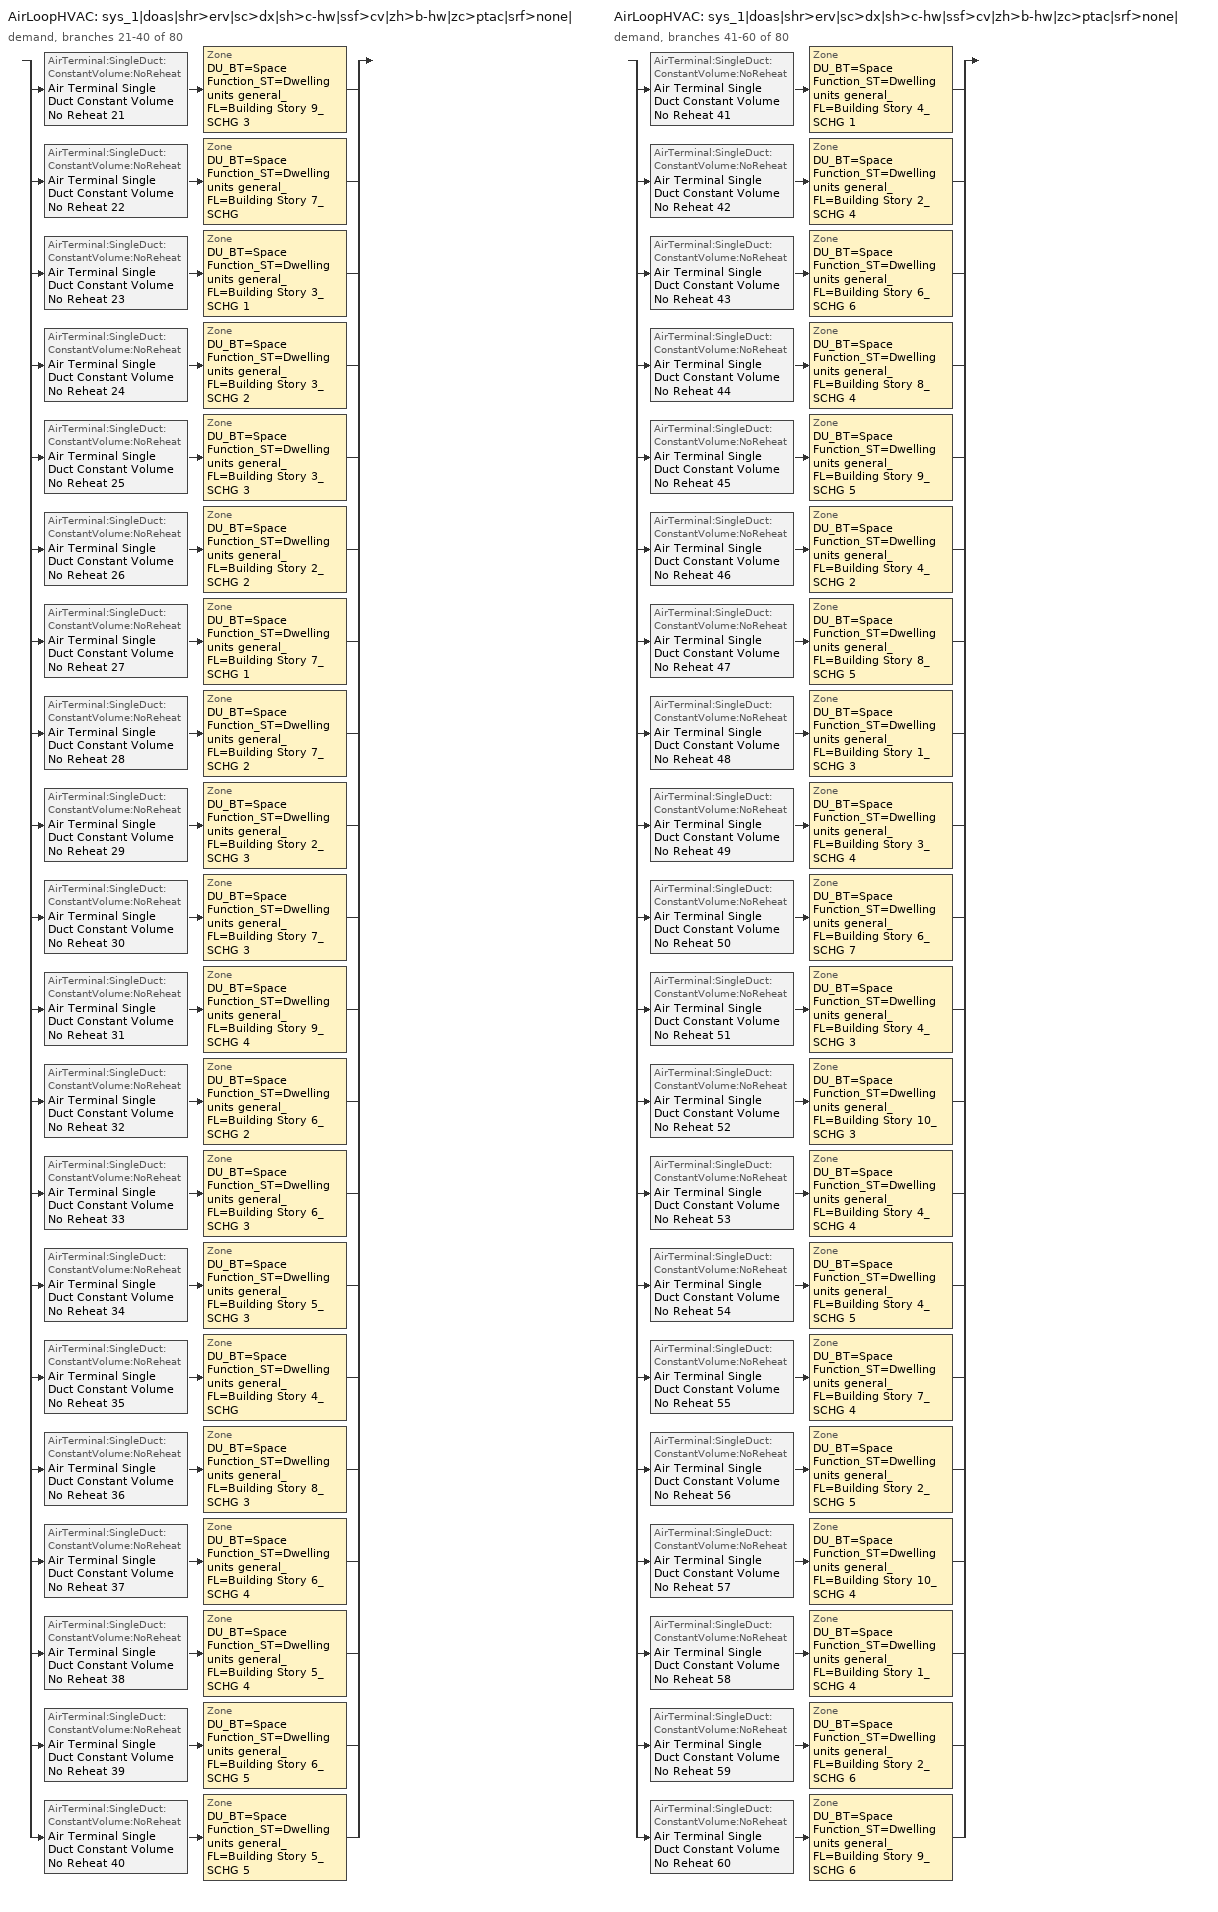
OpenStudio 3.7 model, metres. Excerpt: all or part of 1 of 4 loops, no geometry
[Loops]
AirLoopHVAC 'sys_1|doas|shr>erv|sc>dx|sh>c-hw|ssf>cv|zh>b-hw|zc>ptac|srf>none|'
 demand, branches 21-40 of 80: split
  | AirTerminal:SingleDuct:ConstantVolume:NoReheat 'Air Terminal Single Duct Constant Volume No Reheat 21' > Zone 'DU_BT=Space Function_ST=Dwelling units general_FL=Building Story 9_SCHG 3'
  | AirTerminal:SingleDuct:ConstantVolume:NoReheat 'Air Terminal Single Duct Constant Volume No Reheat 22' > Zone 'DU_BT=Space Function_ST=Dwelling units general_FL=Building Story 7_SCHG'
  | AirTerminal:SingleDuct:ConstantVolume:NoReheat 'Air Terminal Single Duct Constant Volume No Reheat 23' > Zone 'DU_BT=Space Function_ST=Dwelling units general_FL=Building Story 3_SCHG 1'
  | AirTerminal:SingleDuct:ConstantVolume:NoReheat 'Air Terminal Single Duct Constant Volume No Reheat 24' > Zone 'DU_BT=Space Function_ST=Dwelling units general_FL=Building Story 3_SCHG 2'
  | AirTerminal:SingleDuct:ConstantVolume:NoReheat 'Air Terminal Single Duct Constant Volume No Reheat 25' > Zone 'DU_BT=Space Function_ST=Dwelling units general_FL=Building Story 3_SCHG 3'
  | AirTerminal:SingleDuct:ConstantVolume:NoReheat 'Air Terminal Single Duct Constant Volume No Reheat 26' > Zone 'DU_BT=Space Function_ST=Dwelling units general_FL=Building Story 2_SCHG 2'
  | AirTerminal:SingleDuct:ConstantVolume:NoReheat 'Air Terminal Single Duct Constant Volume No Reheat 27' > Zone 'DU_BT=Space Function_ST=Dwelling units general_FL=Building Story 7_SCHG 1'
  | AirTerminal:SingleDuct:ConstantVolume:NoReheat 'Air Terminal Single Duct Constant Volume No Reheat 28' > Zone 'DU_BT=Space Function_ST=Dwelling units general_FL=Building Story 7_SCHG 2'
  | AirTerminal:SingleDuct:ConstantVolume:NoReheat 'Air Terminal Single Duct Constant Volume No Reheat 29' > Zone 'DU_BT=Space Function_ST=Dwelling units general_FL=Building Story 2_SCHG 3'
  | AirTerminal:SingleDuct:ConstantVolume:NoReheat 'Air Terminal Single Duct Constant Volume No Reheat 30' > Zone 'DU_BT=Space Function_ST=Dwelling units general_FL=Building Story 7_SCHG 3'
  | AirTerminal:SingleDuct:ConstantVolume:NoReheat 'Air Terminal Single Duct Constant Volume No Reheat 31' > Zone 'DU_BT=Space Function_ST=Dwelling units general_FL=Building Story 9_SCHG 4'
  | AirTerminal:SingleDuct:ConstantVolume:NoReheat 'Air Terminal Single Duct Constant Volume No Reheat 32' > Zone 'DU_BT=Space Function_ST=Dwelling units general_FL=Building Story 6_SCHG 2'
  | AirTerminal:SingleDuct:ConstantVolume:NoReheat 'Air Terminal Single Duct Constant Volume No Reheat 33' > Zone 'DU_BT=Space Function_ST=Dwelling units general_FL=Building Story 6_SCHG 3'
  | AirTerminal:SingleDuct:ConstantVolume:NoReheat 'Air Terminal Single Duct Constant Volume No Reheat 34' > Zone 'DU_BT=Space Function_ST=Dwelling units general_FL=Building Story 5_SCHG 3'
  | AirTerminal:SingleDuct:ConstantVolume:NoReheat 'Air Terminal Single Duct Constant Volume No Reheat 35' > Zone 'DU_BT=Space Function_ST=Dwelling units general_FL=Building Story 4_SCHG'
  | AirTerminal:SingleDuct:ConstantVolume:NoReheat 'Air Terminal Single Duct Constant Volume No Reheat 36' > Zone 'DU_BT=Space Function_ST=Dwelling units general_FL=Building Story 8_SCHG 3'
  | AirTerminal:SingleDuct:ConstantVolume:NoReheat 'Air Terminal Single Duct Constant Volume No Reheat 37' > Zone 'DU_BT=Space Function_ST=Dwelling units general_FL=Building Story 6_SCHG 4'
  | AirTerminal:SingleDuct:ConstantVolume:NoReheat 'Air Terminal Single Duct Constant Volume No Reheat 38' > Zone 'DU_BT=Space Function_ST=Dwelling units general_FL=Building Story 5_SCHG 4'
  | AirTerminal:SingleDuct:ConstantVolume:NoReheat 'Air Terminal Single Duct Constant Volume No Reheat 39' > Zone 'DU_BT=Space Function_ST=Dwelling units general_FL=Building Story 6_SCHG 5'
  | AirTerminal:SingleDuct:ConstantVolume:NoReheat 'Air Terminal Single Duct Constant Volume No Reheat 40' > Zone 'DU_BT=Space Function_ST=Dwelling units general_FL=Building Story 5_SCHG 5'
AirLoopHVAC 'sys_1|doas|shr>erv|sc>dx|sh>c-hw|ssf>cv|zh>b-hw|zc>ptac|srf>none|'
 demand, branches 41-60 of 80: split
  | AirTerminal:SingleDuct:ConstantVolume:NoReheat 'Air Terminal Single Duct Constant Volume No Reheat 41' > Zone 'DU_BT=Space Function_ST=Dwelling units general_FL=Building Story 4_SCHG 1'
  | AirTerminal:SingleDuct:ConstantVolume:NoReheat 'Air Terminal Single Duct Constant Volume No Reheat 42' > Zone 'DU_BT=Space Function_ST=Dwelling units general_FL=Building Story 2_SCHG 4'
  | AirTerminal:SingleDuct:ConstantVolume:NoReheat 'Air Terminal Single Duct Constant Volume No Reheat 43' > Zone 'DU_BT=Space Function_ST=Dwelling units general_FL=Building Story 6_SCHG 6'
  | AirTerminal:SingleDuct:ConstantVolume:NoReheat 'Air Terminal Single Duct Constant Volume No Reheat 44' > Zone 'DU_BT=Space Function_ST=Dwelling units general_FL=Building Story 8_SCHG 4'
  | AirTerminal:SingleDuct:ConstantVolume:NoReheat 'Air Terminal Single Duct Constant Volume No Reheat 45' > Zone 'DU_BT=Space Function_ST=Dwelling units general_FL=Building Story 9_SCHG 5'
  | AirTerminal:SingleDuct:ConstantVolume:NoReheat 'Air Terminal Single Duct Constant Volume No Reheat 46' > Zone 'DU_BT=Space Function_ST=Dwelling units general_FL=Building Story 4_SCHG 2'
  | AirTerminal:SingleDuct:ConstantVolume:NoReheat 'Air Terminal Single Duct Constant Volume No Reheat 47' > Zone 'DU_BT=Space Function_ST=Dwelling units general_FL=Building Story 8_SCHG 5'
  | AirTerminal:SingleDuct:ConstantVolume:NoReheat 'Air Terminal Single Duct Constant Volume No Reheat 48' > Zone 'DU_BT=Space Function_ST=Dwelling units general_FL=Building Story 1_SCHG 3'
  | AirTerminal:SingleDuct:ConstantVolume:NoReheat 'Air Terminal Single Duct Constant Volume No Reheat 49' > Zone 'DU_BT=Space Function_ST=Dwelling units general_FL=Building Story 3_SCHG 4'
  | AirTerminal:SingleDuct:ConstantVolume:NoReheat 'Air Terminal Single Duct Constant Volume No Reheat 50' > Zone 'DU_BT=Space Function_ST=Dwelling units general_FL=Building Story 6_SCHG 7'
  | AirTerminal:SingleDuct:ConstantVolume:NoReheat 'Air Terminal Single Duct Constant Volume No Reheat 51' > Zone 'DU_BT=Space Function_ST=Dwelling units general_FL=Building Story 4_SCHG 3'
  | AirTerminal:SingleDuct:ConstantVolume:NoReheat 'Air Terminal Single Duct Constant Volume No Reheat 52' > Zone 'DU_BT=Space Function_ST=Dwelling units general_FL=Building Story 10_SCHG 3'
  | AirTerminal:SingleDuct:ConstantVolume:NoReheat 'Air Terminal Single Duct Constant Volume No Reheat 53' > Zone 'DU_BT=Space Function_ST=Dwelling units general_FL=Building Story 4_SCHG 4'
  | AirTerminal:SingleDuct:ConstantVolume:NoReheat 'Air Terminal Single Duct Constant Volume No Reheat 54' > Zone 'DU_BT=Space Function_ST=Dwelling units general_FL=Building Story 4_SCHG 5'
  | AirTerminal:SingleDuct:ConstantVolume:NoReheat 'Air Terminal Single Duct Constant Volume No Reheat 55' > Zone 'DU_BT=Space Function_ST=Dwelling units general_FL=Building Story 7_SCHG 4'
  | AirTerminal:SingleDuct:ConstantVolume:NoReheat 'Air Terminal Single Duct Constant Volume No Reheat 56' > Zone 'DU_BT=Space Function_ST=Dwelling units general_FL=Building Story 2_SCHG 5'
  | AirTerminal:SingleDuct:ConstantVolume:NoReheat 'Air Terminal Single Duct Constant Volume No Reheat 57' > Zone 'DU_BT=Space Function_ST=Dwelling units general_FL=Building Story 10_SCHG 4'
  | AirTerminal:SingleDuct:ConstantVolume:NoReheat 'Air Terminal Single Duct Constant Volume No Reheat 58' > Zone 'DU_BT=Space Function_ST=Dwelling units general_FL=Building Story 1_SCHG 4'
  | AirTerminal:SingleDuct:ConstantVolume:NoReheat 'Air Terminal Single Duct Constant Volume No Reheat 59' > Zone 'DU_BT=Space Function_ST=Dwelling units general_FL=Building Story 2_SCHG 6'
  | AirTerminal:SingleDuct:ConstantVolume:NoReheat 'Air Terminal Single Duct Constant Volume No Reheat 60' > Zone 'DU_BT=Space Function_ST=Dwelling units general_FL=Building Story 9_SCHG 6'
[Sizing:Zone] Zone Cooling Design Supply Air Temperature Input Method=TemperatureDifference; Zone Cooling Design Supply Air Temperature {C}=14; Zone Cooling Design Supply Air Temperature Difference {deltaC}=11; Zone Heating Design Supply Air Temperature Input Method=TemperatureDifference; Zone Heating Design Supply Air Temperature {C}=40; Zone Heating Design Supply Air Temperature Difference {deltaC}=21; Zone Cooling Design Supply Air Humidity Ratio {kg-H2O/kg-air}=0.0085; Zone Heating Design Supply Air Humidity Ratio {kg-H2O/kg-air}=0.008; Zone Heating Sizing Factor=1.3; Zone Cooling Sizing Factor=1.1; Cooling Design Air Flow Method=DesignDay; Heating Design Air Flow Method=DesignDay; Account for Dedicated Outdoor Air System=No; Dedicated Outdoor Air System Control Strategy=NeutralSupplyAir; Dedicated Outdoor Air Low Setpoint Temperature for Design {C}=autosize; Dedicated Outdoor Air High Setpoint Temperature for Design {C}=autosize; Zone Load Sizing Method=Sensible Load Only No Latent Load; Zone Latent Cooling Design Supply Air Humidity Ratio Input Method=HumidityRatioDifference; Zone Cooling Design Supply Air Humidity Ratio Difference {kgWater/kgDryAir}=0.005; Zone Latent Heating Design Supply Air Humidity Ratio Input Method=HumidityRatioDifference; Zone Humidification Design Supply Air Humidity Ratio Difference {kgWater/kgDryAir}=0.005
DU_BT=Space Function_ST=Dwelling units general_FL=Building Story 9_SCHG 3; DU_BT=Space Function_ST=Dwelling units general_FL=Building Story 7_SCHG; DU_BT=Space Function_ST=Dwelling units general_FL=Building Story 3_SCHG 1; DU_BT=Space Function_ST=Dwelling units general_FL=Building Story 3_SCHG 2; DU_BT=Space Function_ST=Dwelling units general_FL=Building Story 3_SCHG 3; DU_BT=Space Function_ST=Dwelling units general_FL=Building Story 2_SCHG 2; DU_BT=Space Function_ST=Dwelling units general_FL=Building Story 7_SCHG 1; DU_BT=Space Function_ST=Dwelling units general_FL=Building Story 7_SCHG 2; DU_BT=Space Function_ST=Dwelling units general_FL=Building Story 2_SCHG 3; DU_BT=Space Function_ST=Dwelling units general_FL=Building Story 7_SCHG 3; DU_BT=Space Function_ST=Dwelling units general_FL=Building Story 9_SCHG 4; DU_BT=Space Function_ST=Dwelling units general_FL=Building Story 6_SCHG 2; DU_BT=Space Function_ST=Dwelling units general_FL=Building Story 6_SCHG 3; DU_BT=Space Function_ST=Dwelling units general_FL=Building Story 5_SCHG 3; DU_BT=Space Function_ST=Dwelling units general_FL=Building Story 4_SCHG; DU_BT=Space Function_ST=Dwelling units general_FL=Building Story 8_SCHG 3; DU_BT=Space Function_ST=Dwelling units general_FL=Building Story 6_SCHG 4; DU_BT=Space Function_ST=Dwelling units general_FL=Building Story 5_SCHG 4; DU_BT=Space Function_ST=Dwelling units general_FL=Building Story 6_SCHG 5; DU_BT=Space Function_ST=Dwelling units general_FL=Building Story 5_SCHG 5; DU_BT=Space Function_ST=Dwelling units general_FL=Building Story 4_SCHG 1; DU_BT=Space Function_ST=Dwelling units general_FL=Building Story 2_SCHG 4; DU_BT=Space Function_ST=Dwelling units general_FL=Building Story 6_SCHG 6; DU_BT=Space Function_ST=Dwelling units general_FL=Building Story 8_SCHG 4; DU_BT=Space Function_ST=Dwelling units general_FL=Building Story 9_SCHG 5; DU_BT=Space Function_ST=Dwelling units general_FL=Building Story 4_SCHG 2; DU_BT=Space Function_ST=Dwelling units general_FL=Building Story 8_SCHG 5; DU_BT=Space Function_ST=Dwelling units general_FL=Building Story 1_SCHG 3; DU_BT=Space Function_ST=Dwelling units general_FL=Building Story 3_SCHG 4; DU_BT=Space Function_ST=Dwelling units general_FL=Building Story 6_SCHG 7; DU_BT=Space Function_ST=Dwelling units general_FL=Building Story 4_SCHG 3; DU_BT=Space Function_ST=Dwelling units general_FL=Building Story 10_SCHG 3; DU_BT=Space Function_ST=Dwelling units general_FL=Building Story 4_SCHG 4; DU_BT=Space Function_ST=Dwelling units general_FL=Building Story 4_SCHG 5; DU_BT=Space Function_ST=Dwelling units general_FL=Building Story 7_SCHG 4; DU_BT=Space Function_ST=Dwelling units general_FL=Building Story 2_SCHG 5; DU_BT=Space Function_ST=Dwelling units general_FL=Building Story 10_SCHG 4; DU_BT=Space Function_ST=Dwelling units general_FL=Building Story 1_SCHG 4; DU_BT=Space Function_ST=Dwelling units general_FL=Building Story 2_SCHG 6; DU_BT=Space Function_ST=Dwelling units general_FL=Building Story 9_SCHG 6
[Zone equipment]
DU_BT=Space Function_ST=Dwelling units general_FL=Building Story 9_SCHG 3: DU_BT=Space Function_ST=Dwelling units general_FL=Building Story 9_SCHG 3 PTAC, Zone HVAC Baseboard Convective Water 21, Air Terminal Single Duct Constant Volume No Reheat 21
DU_BT=Space Function_ST=Dwelling units general_FL=Building Story 7_SCHG: DU_BT=Space Function_ST=Dwelling units general_FL=Building Story 7_SCHG PTAC, Zone HVAC Baseboard Convective Water 22, Air Terminal Single Duct Constant Volume No Reheat 22
DU_BT=Space Function_ST=Dwelling units general_FL=Building Story 3_SCHG 1: DU_BT=Space Function_ST=Dwelling units general_FL=Building Story 3_SCHG 1 PTAC, Zone HVAC Baseboard Convective Water 23, Air Terminal Single Duct Constant Volume No Reheat 23
DU_BT=Space Function_ST=Dwelling units general_FL=Building Story 3_SCHG 2: DU_BT=Space Function_ST=Dwelling units general_FL=Building Story 3_SCHG 2 PTAC, Zone HVAC Baseboard Convective Water 24, Air Terminal Single Duct Constant Volume No Reheat 24
DU_BT=Space Function_ST=Dwelling units general_FL=Building Story 3_SCHG 3: DU_BT=Space Function_ST=Dwelling units general_FL=Building Story 3_SCHG 3 PTAC, Zone HVAC Baseboard Convective Water 25, Air Terminal Single Duct Constant Volume No Reheat 25
DU_BT=Space Function_ST=Dwelling units general_FL=Building Story 2_SCHG 2: DU_BT=Space Function_ST=Dwelling units general_FL=Building Story 2_SCHG 2 PTAC, Zone HVAC Baseboard Convective Water 26, Air Terminal Single Duct Constant Volume No Reheat 26
DU_BT=Space Function_ST=Dwelling units general_FL=Building Story 7_SCHG 1: DU_BT=Space Function_ST=Dwelling units general_FL=Building Story 7_SCHG 1 PTAC, Zone HVAC Baseboard Convective Water 27, Air Terminal Single Duct Constant Volume No Reheat 27
DU_BT=Space Function_ST=Dwelling units general_FL=Building Story 7_SCHG 2: DU_BT=Space Function_ST=Dwelling units general_FL=Building Story 7_SCHG 2 PTAC, Zone HVAC Baseboard Convective Water 28, Air Terminal Single Duct Constant Volume No Reheat 28
DU_BT=Space Function_ST=Dwelling units general_FL=Building Story 2_SCHG 3: DU_BT=Space Function_ST=Dwelling units general_FL=Building Story 2_SCHG 3 PTAC, Zone HVAC Baseboard Convective Water 29, Air Terminal Single Duct Constant Volume No Reheat 29
DU_BT=Space Function_ST=Dwelling units general_FL=Building Story 7_SCHG 3: DU_BT=Space Function_ST=Dwelling units general_FL=Building Story 7_SCHG 3 PTAC, Zone HVAC Baseboard Convective Water 30, Air Terminal Single Duct Constant Volume No Reheat 30
DU_BT=Space Function_ST=Dwelling units general_FL=Building Story 9_SCHG 4: DU_BT=Space Function_ST=Dwelling units general_FL=Building Story 9_SCHG 4 PTAC, Zone HVAC Baseboard Convective Water 31, Air Terminal Single Duct Constant Volume No Reheat 31
DU_BT=Space Function_ST=Dwelling units general_FL=Building Story 6_SCHG 2: DU_BT=Space Function_ST=Dwelling units general_FL=Building Story 6_SCHG 2 PTAC, Zone HVAC Baseboard Convective Water 32, Air Terminal Single Duct Constant Volume No Reheat 32
DU_BT=Space Function_ST=Dwelling units general_FL=Building Story 6_SCHG 3: DU_BT=Space Function_ST=Dwelling units general_FL=Building Story 6_SCHG 3 PTAC, Zone HVAC Baseboard Convective Water 33, Air Terminal Single Duct Constant Volume No Reheat 33
DU_BT=Space Function_ST=Dwelling units general_FL=Building Story 5_SCHG 3: DU_BT=Space Function_ST=Dwelling units general_FL=Building Story 5_SCHG 3 PTAC, Zone HVAC Baseboard Convective Water 34, Air Terminal Single Duct Constant Volume No Reheat 34
DU_BT=Space Function_ST=Dwelling units general_FL=Building Story 4_SCHG: DU_BT=Space Function_ST=Dwelling units general_FL=Building Story 4_SCHG PTAC, Zone HVAC Baseboard Convective Water 35, Air Terminal Single Duct Constant Volume No Reheat 35
DU_BT=Space Function_ST=Dwelling units general_FL=Building Story 8_SCHG 3: DU_BT=Space Function_ST=Dwelling units general_FL=Building Story 8_SCHG 3 PTAC, Zone HVAC Baseboard Convective Water 36, Air Terminal Single Duct Constant Volume No Reheat 36
DU_BT=Space Function_ST=Dwelling units general_FL=Building Story 6_SCHG 4: DU_BT=Space Function_ST=Dwelling units general_FL=Building Story 6_SCHG 4 PTAC, Zone HVAC Baseboard Convective Water 37, Air Terminal Single Duct Constant Volume No Reheat 37
DU_BT=Space Function_ST=Dwelling units general_FL=Building Story 5_SCHG 4: DU_BT=Space Function_ST=Dwelling units general_FL=Building Story 5_SCHG 4 PTAC, Zone HVAC Baseboard Convective Water 38, Air Terminal Single Duct Constant Volume No Reheat 38
DU_BT=Space Function_ST=Dwelling units general_FL=Building Story 6_SCHG 5: DU_BT=Space Function_ST=Dwelling units general_FL=Building Story 6_SCHG 5 PTAC, Zone HVAC Baseboard Convective Water 39, Air Terminal Single Duct Constant Volume No Reheat 39
DU_BT=Space Function_ST=Dwelling units general_FL=Building Story 5_SCHG 5: DU_BT=Space Function_ST=Dwelling units general_FL=Building Story 5_SCHG 5 PTAC, Zone HVAC Baseboard Convective Water 40, Air Terminal Single Duct Constant Volume No Reheat 40
DU_BT=Space Function_ST=Dwelling units general_FL=Building Story 4_SCHG 1: DU_BT=Space Function_ST=Dwelling units general_FL=Building Story 4_SCHG 1 PTAC, Zone HVAC Baseboard Convective Water 41, Air Terminal Single Duct Constant Volume No Reheat 41
DU_BT=Space Function_ST=Dwelling units general_FL=Building Story 2_SCHG 4: DU_BT=Space Function_ST=Dwelling units general_FL=Building Story 2_SCHG 4 PTAC, Zone HVAC Baseboard Convective Water 42, Air Terminal Single Duct Constant Volume No Reheat 42
DU_BT=Space Function_ST=Dwelling units general_FL=Building Story 6_SCHG 6: DU_BT=Space Function_ST=Dwelling units general_FL=Building Story 6_SCHG 6 PTAC, Zone HVAC Baseboard Convective Water 43, Air Terminal Single Duct Constant Volume No Reheat 43
DU_BT=Space Function_ST=Dwelling units general_FL=Building Story 8_SCHG 4: DU_BT=Space Function_ST=Dwelling units general_FL=Building Story 8_SCHG 4 PTAC, Zone HVAC Baseboard Convective Water 44, Air Terminal Single Duct Constant Volume No Reheat 44
DU_BT=Space Function_ST=Dwelling units general_FL=Building Story 9_SCHG 5: DU_BT=Space Function_ST=Dwelling units general_FL=Building Story 9_SCHG 5 PTAC, Zone HVAC Baseboard Convective Water 45, Air Terminal Single Duct Constant Volume No Reheat 45
DU_BT=Space Function_ST=Dwelling units general_FL=Building Story 4_SCHG 2: DU_BT=Space Function_ST=Dwelling units general_FL=Building Story 4_SCHG 2 PTAC, Zone HVAC Baseboard Convective Water 46, Air Terminal Single Duct Constant Volume No Reheat 46
DU_BT=Space Function_ST=Dwelling units general_FL=Building Story 8_SCHG 5: DU_BT=Space Function_ST=Dwelling units general_FL=Building Story 8_SCHG 5 PTAC, Zone HVAC Baseboard Convective Water 47, Air Terminal Single Duct Constant Volume No Reheat 47
DU_BT=Space Function_ST=Dwelling units general_FL=Building Story 1_SCHG 3: DU_BT=Space Function_ST=Dwelling units general_FL=Building Story 1_SCHG 3 PTAC, Zone HVAC Baseboard Convective Water 48, Air Terminal Single Duct Constant Volume No Reheat 48
DU_BT=Space Function_ST=Dwelling units general_FL=Building Story 3_SCHG 4: DU_BT=Space Function_ST=Dwelling units general_FL=Building Story 3_SCHG 4 PTAC, Zone HVAC Baseboard Convective Water 49, Air Terminal Single Duct Constant Volume No Reheat 49
DU_BT=Space Function_ST=Dwelling units general_FL=Building Story 6_SCHG 7: DU_BT=Space Function_ST=Dwelling units general_FL=Building Story 6_SCHG 7 PTAC, Zone HVAC Baseboard Convective Water 50, Air Terminal Single Duct Constant Volume No Reheat 50
DU_BT=Space Function_ST=Dwelling units general_FL=Building Story 4_SCHG 3: DU_BT=Space Function_ST=Dwelling units general_FL=Building Story 4_SCHG 3 PTAC, Zone HVAC Baseboard Convective Water 51, Air Terminal Single Duct Constant Volume No Reheat 51
DU_BT=Space Function_ST=Dwelling units general_FL=Building Story 10_SCHG 3: DU_BT=Space Function_ST=Dwelling units general_FL=Building Story 10_SCHG 3 PTAC, Zone HVAC Baseboard Convective Water 52, Air Terminal Single Duct Constant Volume No Reheat 52
DU_BT=Space Function_ST=Dwelling units general_FL=Building Story 4_SCHG 4: DU_BT=Space Function_ST=Dwelling units general_FL=Building Story 4_SCHG 4 PTAC, Zone HVAC Baseboard Convective Water 53, Air Terminal Single Duct Constant Volume No Reheat 53
DU_BT=Space Function_ST=Dwelling units general_FL=Building Story 4_SCHG 5: DU_BT=Space Function_ST=Dwelling units general_FL=Building Story 4_SCHG 5 PTAC, Zone HVAC Baseboard Convective Water 54, Air Terminal Single Duct Constant Volume No Reheat 54
DU_BT=Space Function_ST=Dwelling units general_FL=Building Story 7_SCHG 4: DU_BT=Space Function_ST=Dwelling units general_FL=Building Story 7_SCHG 4 PTAC, Zone HVAC Baseboard Convective Water 55, Air Terminal Single Duct Constant Volume No Reheat 55
DU_BT=Space Function_ST=Dwelling units general_FL=Building Story 2_SCHG 5: DU_BT=Space Function_ST=Dwelling units general_FL=Building Story 2_SCHG 5 PTAC, Zone HVAC Baseboard Convective Water 56, Air Terminal Single Duct Constant Volume No Reheat 56
DU_BT=Space Function_ST=Dwelling units general_FL=Building Story 10_SCHG 4: DU_BT=Space Function_ST=Dwelling units general_FL=Building Story 10_SCHG 4 PTAC, Zone HVAC Baseboard Convective Water 57, Air Terminal Single Duct Constant Volume No Reheat 57
DU_BT=Space Function_ST=Dwelling units general_FL=Building Story 1_SCHG 4: DU_BT=Space Function_ST=Dwelling units general_FL=Building Story 1_SCHG 4 PTAC, Zone HVAC Baseboard Convective Water 58, Air Terminal Single Duct Constant Volume No Reheat 58
DU_BT=Space Function_ST=Dwelling units general_FL=Building Story 2_SCHG 6: DU_BT=Space Function_ST=Dwelling units general_FL=Building Story 2_SCHG 6 PTAC, Zone HVAC Baseboard Convective Water 59, Air Terminal Single Duct Constant Volume No Reheat 59
DU_BT=Space Function_ST=Dwelling units general_FL=Building Story 9_SCHG 6: DU_BT=Space Function_ST=Dwelling units general_FL=Building Story 9_SCHG 6 PTAC, Zone HVAC Baseboard Convective Water 60, Air Terminal Single Duct Constant Volume No Reheat 60
[Coil:Cooling:DX:SingleSpeed] Availability Schedule=Always On Discrete; Rated Total Cooling Capacity {W}=autosize; Rated Sensible Heat Ratio=autosize; Rated Air Flow Rate {m3/s}=autosize; Rated Evaporator Fan Power Per Volume Flow Rate 2017 {W/(m3/s)}=773.3; Rated Evaporator Fan Power Per Volume Flow Rate 2023 {W/(m3/s)}=934.4; Total Cooling Capacity Function of Temperature Curve=DXCOOL-NECB2011-REF-CAPFT; Total Cooling Capacity Function of Flow Fraction Curve=DXCOOL-NECB2011-REF-CAPFFLOW; Energy Input Ratio Function of Temperature Curve=DXCOOL-NECB2011-REF-COOLEIRFT; Energy Input Ratio Function of Flow Fraction Curve=DXCOOL-NECB2011-REF-COOLEIRFFLOW; Part Load Fraction Correlation Curve=DXCOOL-NECB2011-REF-COOLPLFFPLR; Minimum Outdoor Dry-Bulb Temperature for Compressor Operation {C}=-25; Nominal Time for Condensate Removal to Begin {s}=0; Ratio of Initial Moisture Evaporation Rate and Steady State Latent Capacity=0; Maximum Cycling Rate {cycles/hr}=0; Latent Capacity Time Constant {s}=0; Condenser Type=AirCooled; Evaporative Condenser Effectiveness=0.9; Evaporative Condenser Air Flow Rate {m3/s}=autosize; Evaporative Condenser Pump Rated Power Consumption {W}=autosize; Crankcase Heater Capacity {W}=0; Maximum Outdoor Dry-Bulb Temperature for Crankcase Heater Operation {C}=10; Basin Heater Capacity {W/K}=0; Basin Heater Setpoint Temperature {C}=2
Name | Rated COP {W/W}
Coil Cooling DX Single Speed 21 13kBtu/hr 10.1EER | 3.51095
Coil Cooling DX Single Speed 22 13kBtu/hr 10.1EER | 3.51571
Coil Cooling DX Single Speed 23 12kBtu/hr 10.4EER | 3.5892
Coil Cooling DX Single Speed 24 13kBtu/hr 10.2EER | 3.546
Coil Cooling DX Single Speed 25 15kBtu/hr 9.5EER; Coil Cooling DX Single Speed 27 18kBtu/hr 9.5EER; Coil Cooling DX Single Speed 28 17kBtu/hr 9.5EER; Coil Cooling DX Single Speed 32 18kBtu/hr 9.5EER; Coil Cooling DX Single Speed 34 15kBtu/hr 9.5EER; Coil Cooling DX Single Speed 36 18kBtu/hr 9.5EER; Coil Cooling DX Single Speed 37 17kBtu/hr 9.5EER; Coil Cooling DX Single Speed 45 17kBtu/hr 9.5EER; Coil Cooling DX Single Speed 47 17kBtu/hr 9.5EER; Coil Cooling DX Single Speed 49 16kBtu/hr 9.5EER; Coil Cooling DX Single Speed 51 17kBtu/hr 9.5EER; Coil Cooling DX Single Speed 52 21kBtu/hr 9.5EER; Coil Cooling DX Single Speed 54 18kBtu/hr 9.5EER; Coil Cooling DX Single Speed 55 15kBtu/hr 9.5EER; Coil Cooling DX Single Speed 56 16kBtu/hr 9.5EER; Coil Cooling DX Single Speed 57 20kBtu/hr 9.5EER; Coil Cooling DX Single Speed 60 16kBtu/hr 9.5EER | 3.3002
Coil Cooling DX Single Speed 26 11kBtu/hr 10.7EER | 3.69155
Coil Cooling DX Single Speed 29 7kBtu/hr 11.9EER; Coil Cooling DX Single Speed 48 5kBtu/hr 11.9EER | 4.09948
Coil Cooling DX Single Speed 30 8kBtu/hr 11.7EER | 4.02007
Coil Cooling DX Single Speed 31 13kBtu/hr 10.1EER | 3.51623
Coil Cooling DX Single Speed 33 8kBtu/hr 11.7EER | 4.02047
Coil Cooling DX Single Speed 35 13kBtu/hr 10.2EER | 3.517
Coil Cooling DX Single Speed 38 8kBtu/hr 11.7EER | 4.02094
Coil Cooling DX Single Speed 39 13kBtu/hr 10.1EER | 3.51465
Coil Cooling DX Single Speed 40 13kBtu/hr 10.1EER | 3.51368
Coil Cooling DX Single Speed 41 8kBtu/hr 11.7EER | 4.02485
Coil Cooling DX Single Speed 42 14kBtu/hr 9.7EER | 3.37953
Coil Cooling DX Single Speed 43 12kBtu/hr 10.3EER | 3.56637
Coil Cooling DX Single Speed 44 8kBtu/hr 11.7EER | 4.03359
Coil Cooling DX Single Speed 46 12kBtu/hr 10.3EER | 3.56142
Coil Cooling DX Single Speed 50 13kBtu/hr 10.3EER | 3.55431
Coil Cooling DX Single Speed 53 12kBtu/hr 10.3EER | 3.57352
Coil Cooling DX Single Speed 58 12kBtu/hr 10.4EER | 3.61227
Coil Cooling DX Single Speed 59 11kBtu/hr 10.7EER | 3.71209
[Coil:Heating:Electric] Availability Schedule=ON_OFF_ALWAYS_OFF
Coil Heating Electric 21; Coil Heating Electric 22; Coil Heating Electric 23; Coil Heating Electric 24; Coil Heating Electric 25; Coil Heating Electric 26; Coil Heating Electric 27; Coil Heating Electric 28; Coil Heating Electric 29; Coil Heating Electric 30; Coil Heating Electric 31; Coil Heating Electric 32; Coil Heating Electric 33; Coil Heating Electric 34; Coil Heating Electric 35; Coil Heating Electric 36; Coil Heating Electric 37; Coil Heating Electric 38; Coil Heating Electric 39; Coil Heating Electric 40; Coil Heating Electric 41; Coil Heating Electric 42; Coil Heating Electric 43; Coil Heating Electric 44; Coil Heating Electric 45; Coil Heating Electric 46; Coil Heating Electric 47; Coil Heating Electric 48; Coil Heating Electric 49; Coil Heating Electric 50; Coil Heating Electric 51; Coil Heating Electric 52; Coil Heating Electric 53; Coil Heating Electric 54; Coil Heating Electric 55; Coil Heating Electric 56; Coil Heating Electric 57; Coil Heating Electric 58; Coil Heating Electric 59; Coil Heating Electric 60
[Fan:OnOff] Availability Schedule=Always On Discrete; Fan Total Efficiency=0.39975; Pressure Rise {Pa}=331.288; Maximum Flow Rate {m3/s}=autosize; Motor Efficiency=0.615; Motor In Airstream Fraction=1
Name | Fan Power Ratio Function of Speed Ratio Curve | Fan Efficiency Ratio Function of Speed Ratio Curve
Fan On Off 21 | Fan On Off Power Curve 20 | Fan On Off Efficiency Curve 20
Fan On Off 22 | Fan On Off Power Curve 21 | Fan On Off Efficiency Curve 21
Fan On Off 23 | Fan On Off Power Curve 22 | Fan On Off Efficiency Curve 22
Fan On Off 24 | Fan On Off Power Curve 23 | Fan On Off Efficiency Curve 23
Fan On Off 25 | Fan On Off Power Curve 24 | Fan On Off Efficiency Curve 24
Fan On Off 26 | Fan On Off Power Curve 25 | Fan On Off Efficiency Curve 25
Fan On Off 27 | Fan On Off Power Curve 26 | Fan On Off Efficiency Curve 26
Fan On Off 28 | Fan On Off Power Curve 27 | Fan On Off Efficiency Curve 27
Fan On Off 29 | Fan On Off Power Curve 28 | Fan On Off Efficiency Curve 28
Fan On Off 30 | Fan On Off Power Curve 29 | Fan On Off Efficiency Curve 29
Fan On Off 31 | Fan On Off Power Curve 30 | Fan On Off Efficiency Curve 30
Fan On Off 32 | Fan On Off Power Curve 31 | Fan On Off Efficiency Curve 31
Fan On Off 33 | Fan On Off Power Curve 32 | Fan On Off Efficiency Curve 32
Fan On Off 34 | Fan On Off Power Curve 33 | Fan On Off Efficiency Curve 33
Fan On Off 35 | Fan On Off Power Curve 34 | Fan On Off Efficiency Curve 34
Fan On Off 36 | Fan On Off Power Curve 35 | Fan On Off Efficiency Curve 35
Fan On Off 37 | Fan On Off Power Curve 36 | Fan On Off Efficiency Curve 36
Fan On Off 38 | Fan On Off Power Curve 37 | Fan On Off Efficiency Curve 37
Fan On Off 39 | Fan On Off Power Curve 38 | Fan On Off Efficiency Curve 38
Fan On Off 40 | Fan On Off Power Curve 39 | Fan On Off Efficiency Curve 39
Fan On Off 41 | Fan On Off Power Curve 40 | Fan On Off Efficiency Curve 40
Fan On Off 42 | Fan On Off Power Curve 41 | Fan On Off Efficiency Curve 41
Fan On Off 43 | Fan On Off Power Curve 42 | Fan On Off Efficiency Curve 42
Fan On Off 44 | Fan On Off Power Curve 43 | Fan On Off Efficiency Curve 43
Fan On Off 45 | Fan On Off Power Curve 44 | Fan On Off Efficiency Curve 44
Fan On Off 46 | Fan On Off Power Curve 45 | Fan On Off Efficiency Curve 45
Fan On Off 47 | Fan On Off Power Curve 46 | Fan On Off Efficiency Curve 46
Fan On Off 48 | Fan On Off Power Curve 47 | Fan On Off Efficiency Curve 47
Fan On Off 49 | Fan On Off Power Curve 48 | Fan On Off Efficiency Curve 48
Fan On Off 50 | Fan On Off Power Curve 49 | Fan On Off Efficiency Curve 49
Fan On Off 51 | Fan On Off Power Curve 50 | Fan On Off Efficiency Curve 50
Fan On Off 52 | Fan On Off Power Curve 51 | Fan On Off Efficiency Curve 51
Fan On Off 53 | Fan On Off Power Curve 52 | Fan On Off Efficiency Curve 52
Fan On Off 54 | Fan On Off Power Curve 53 | Fan On Off Efficiency Curve 53
Fan On Off 55 | Fan On Off Power Curve 54 | Fan On Off Efficiency Curve 54
Fan On Off 56 | Fan On Off Power Curve 55 | Fan On Off Efficiency Curve 55
Fan On Off 57 | Fan On Off Power Curve 56 | Fan On Off Efficiency Curve 56
Fan On Off 58 | Fan On Off Power Curve 57 | Fan On Off Efficiency Curve 57
Fan On Off 59 | Fan On Off Power Curve 58 | Fan On Off Efficiency Curve 58
Fan On Off 60 | Fan On Off Power Curve 59 | Fan On Off Efficiency Curve 59
[ZoneHVAC:PackagedTerminalAirConditioner] Availability Schedule=Always On Discrete; Supply Air Flow Rate During Cooling Operation {m3/s}=Autosize; Supply Air Flow Rate During Heating Operation {m3/s}=Autosize; Supply Air Flow Rate When No Cooling or Heating is Needed {m3/s}=Autosize; Outdoor Air Flow Rate During Cooling Operation {m3/s}=1e-05; Outdoor Air Flow Rate During Heating Operation {m3/s}=1e-05; Outdoor Air Flow Rate When No Cooling or Heating is Needed {m3/s}=1e-05; Fan Placement=DrawThrough; Supply Air Fan Operating Mode Schedule=ON_OFF_ALWAYS_OFF
Name | Supply Air Fan | Heating Coil | Cooling Coil
DU_BT=Space Function_ST=Dwelling units general_FL=Building Story 9_SCHG 3 PTAC | Fan On Off 21 | Coil Heating Electric 21 | Coil Cooling DX Single Speed 21 13kBtu/hr 10.1EER
DU_BT=Space Function_ST=Dwelling units general_FL=Building Story 7_SCHG PTAC | Fan On Off 22 | Coil Heating Electric 22 | Coil Cooling DX Single Speed 22 13kBtu/hr 10.1EER
DU_BT=Space Function_ST=Dwelling units general_FL=Building Story 3_SCHG 1 PTAC | Fan On Off 23 | Coil Heating Electric 23 | Coil Cooling DX Single Speed 23 12kBtu/hr 10.4EER
DU_BT=Space Function_ST=Dwelling units general_FL=Building Story 3_SCHG 2 PTAC | Fan On Off 24 | Coil Heating Electric 24 | Coil Cooling DX Single Speed 24 13kBtu/hr 10.2EER
DU_BT=Space Function_ST=Dwelling units general_FL=Building Story 3_SCHG 3 PTAC | Fan On Off 25 | Coil Heating Electric 25 | Coil Cooling DX Single Speed 25 15kBtu/hr 9.5EER
DU_BT=Space Function_ST=Dwelling units general_FL=Building Story 2_SCHG 2 PTAC | Fan On Off 26 | Coil Heating Electric 26 | Coil Cooling DX Single Speed 26 11kBtu/hr 10.7EER
DU_BT=Space Function_ST=Dwelling units general_FL=Building Story 7_SCHG 1 PTAC | Fan On Off 27 | Coil Heating Electric 27 | Coil Cooling DX Single Speed 27 18kBtu/hr 9.5EER
DU_BT=Space Function_ST=Dwelling units general_FL=Building Story 7_SCHG 2 PTAC | Fan On Off 28 | Coil Heating Electric 28 | Coil Cooling DX Single Speed 28 17kBtu/hr 9.5EER
DU_BT=Space Function_ST=Dwelling units general_FL=Building Story 2_SCHG 3 PTAC | Fan On Off 29 | Coil Heating Electric 29 | Coil Cooling DX Single Speed 29 7kBtu/hr 11.9EER
DU_BT=Space Function_ST=Dwelling units general_FL=Building Story 7_SCHG 3 PTAC | Fan On Off 30 | Coil Heating Electric 30 | Coil Cooling DX Single Speed 30 8kBtu/hr 11.7EER
DU_BT=Space Function_ST=Dwelling units general_FL=Building Story 9_SCHG 4 PTAC | Fan On Off 31 | Coil Heating Electric 31 | Coil Cooling DX Single Speed 31 13kBtu/hr 10.1EER
DU_BT=Space Function_ST=Dwelling units general_FL=Building Story 6_SCHG 2 PTAC | Fan On Off 32 | Coil Heating Electric 32 | Coil Cooling DX Single Speed 32 18kBtu/hr 9.5EER
DU_BT=Space Function_ST=Dwelling units general_FL=Building Story 6_SCHG 3 PTAC | Fan On Off 33 | Coil Heating Electric 33 | Coil Cooling DX Single Speed 33 8kBtu/hr 11.7EER
DU_BT=Space Function_ST=Dwelling units general_FL=Building Story 5_SCHG 3 PTAC | Fan On Off 34 | Coil Heating Electric 34 | Coil Cooling DX Single Speed 34 15kBtu/hr 9.5EER
DU_BT=Space Function_ST=Dwelling units general_FL=Building Story 4_SCHG PTAC | Fan On Off 35 | Coil Heating Electric 35 | Coil Cooling DX Single Speed 35 13kBtu/hr 10.2EER
DU_BT=Space Function_ST=Dwelling units general_FL=Building Story 8_SCHG 3 PTAC | Fan On Off 36 | Coil Heating Electric 36 | Coil Cooling DX Single Speed 36 18kBtu/hr 9.5EER
DU_BT=Space Function_ST=Dwelling units general_FL=Building Story 6_SCHG 4 PTAC | Fan On Off 37 | Coil Heating Electric 37 | Coil Cooling DX Single Speed 37 17kBtu/hr 9.5EER
DU_BT=Space Function_ST=Dwelling units general_FL=Building Story 5_SCHG 4 PTAC | Fan On Off 38 | Coil Heating Electric 38 | Coil Cooling DX Single Speed 38 8kBtu/hr 11.7EER
DU_BT=Space Function_ST=Dwelling units general_FL=Building Story 6_SCHG 5 PTAC | Fan On Off 39 | Coil Heating Electric 39 | Coil Cooling DX Single Speed 39 13kBtu/hr 10.1EER
DU_BT=Space Function_ST=Dwelling units general_FL=Building Story 5_SCHG 5 PTAC | Fan On Off 40 | Coil Heating Electric 40 | Coil Cooling DX Single Speed 40 13kBtu/hr 10.1EER
DU_BT=Space Function_ST=Dwelling units general_FL=Building Story 4_SCHG 1 PTAC | Fan On Off 41 | Coil Heating Electric 41 | Coil Cooling DX Single Speed 41 8kBtu/hr 11.7EER
DU_BT=Space Function_ST=Dwelling units general_FL=Building Story 2_SCHG 4 PTAC | Fan On Off 42 | Coil Heating Electric 42 | Coil Cooling DX Single Speed 42 14kBtu/hr 9.7EER
DU_BT=Space Function_ST=Dwelling units general_FL=Building Story 6_SCHG 6 PTAC | Fan On Off 43 | Coil Heating Electric 43 | Coil Cooling DX Single Speed 43 12kBtu/hr 10.3EER
DU_BT=Space Function_ST=Dwelling units general_FL=Building Story 8_SCHG 4 PTAC | Fan On Off 44 | Coil Heating Electric 44 | Coil Cooling DX Single Speed 44 8kBtu/hr 11.7EER
DU_BT=Space Function_ST=Dwelling units general_FL=Building Story 9_SCHG 5 PTAC | Fan On Off 45 | Coil Heating Electric 45 | Coil Cooling DX Single Speed 45 17kBtu/hr 9.5EER
DU_BT=Space Function_ST=Dwelling units general_FL=Building Story 4_SCHG 2 PTAC | Fan On Off 46 | Coil Heating Electric 46 | Coil Cooling DX Single Speed 46 12kBtu/hr 10.3EER
DU_BT=Space Function_ST=Dwelling units general_FL=Building Story 8_SCHG 5 PTAC | Fan On Off 47 | Coil Heating Electric 47 | Coil Cooling DX Single Speed 47 17kBtu/hr 9.5EER
DU_BT=Space Function_ST=Dwelling units general_FL=Building Story 1_SCHG 3 PTAC | Fan On Off 48 | Coil Heating Electric 48 | Coil Cooling DX Single Speed 48 5kBtu/hr 11.9EER
DU_BT=Space Function_ST=Dwelling units general_FL=Building Story 3_SCHG 4 PTAC | Fan On Off 49 | Coil Heating Electric 49 | Coil Cooling DX Single Speed 49 16kBtu/hr 9.5EER
DU_BT=Space Function_ST=Dwelling units general_FL=Building Story 6_SCHG 7 PTAC | Fan On Off 50 | Coil Heating Electric 50 | Coil Cooling DX Single Speed 50 13kBtu/hr 10.3EER
DU_BT=Space Function_ST=Dwelling units general_FL=Building Story 4_SCHG 3 PTAC | Fan On Off 51 | Coil Heating Electric 51 | Coil Cooling DX Single Speed 51 17kBtu/hr 9.5EER
DU_BT=Space Function_ST=Dwelling units general_FL=Building Story 10_SCHG 3 PTAC | Fan On Off 52 | Coil Heating Electric 52 | Coil Cooling DX Single Speed 52 21kBtu/hr 9.5EER
DU_BT=Space Function_ST=Dwelling units general_FL=Building Story 4_SCHG 4 PTAC | Fan On Off 53 | Coil Heating Electric 53 | Coil Cooling DX Single Speed 53 12kBtu/hr 10.3EER
DU_BT=Space Function_ST=Dwelling units general_FL=Building Story 4_SCHG 5 PTAC | Fan On Off 54 | Coil Heating Electric 54 | Coil Cooling DX Single Speed 54 18kBtu/hr 9.5EER
DU_BT=Space Function_ST=Dwelling units general_FL=Building Story 7_SCHG 4 PTAC | Fan On Off 55 | Coil Heating Electric 55 | Coil Cooling DX Single Speed 55 15kBtu/hr 9.5EER
DU_BT=Space Function_ST=Dwelling units general_FL=Building Story 2_SCHG 5 PTAC | Fan On Off 56 | Coil Heating Electric 56 | Coil Cooling DX Single Speed 56 16kBtu/hr 9.5EER
DU_BT=Space Function_ST=Dwelling units general_FL=Building Story 10_SCHG 4 PTAC | Fan On Off 57 | Coil Heating Electric 57 | Coil Cooling DX Single Speed 57 20kBtu/hr 9.5EER
DU_BT=Space Function_ST=Dwelling units general_FL=Building Story 1_SCHG 4 PTAC | Fan On Off 58 | Coil Heating Electric 58 | Coil Cooling DX Single Speed 58 12kBtu/hr 10.4EER
DU_BT=Space Function_ST=Dwelling units general_FL=Building Story 2_SCHG 6 PTAC | Fan On Off 59 | Coil Heating Electric 59 | Coil Cooling DX Single Speed 59 11kBtu/hr 10.7EER
DU_BT=Space Function_ST=Dwelling units general_FL=Building Story 9_SCHG 6 PTAC | Fan On Off 60 | Coil Heating Electric 60 | Coil Cooling DX Single Speed 60 16kBtu/hr 9.5EER
[AirTerminal:SingleDuct:ConstantVolume:NoReheat] Availability Schedule=Always On Discrete; Maximum Air Flow Rate {m3/s}=AutoSize
Air Terminal Single Duct Constant Volume No Reheat 21; Air Terminal Single Duct Constant Volume No Reheat 22; Air Terminal Single Duct Constant Volume No Reheat 23; Air Terminal Single Duct Constant Volume No Reheat 24; Air Terminal Single Duct Constant Volume No Reheat 25; Air Terminal Single Duct Constant Volume No Reheat 26; Air Terminal Single Duct Constant Volume No Reheat 27; Air Terminal Single Duct Constant Volume No Reheat 28; Air Terminal Single Duct Constant Volume No Reheat 29; Air Terminal Single Duct Constant Volume No Reheat 30; Air Terminal Single Duct Constant Volume No Reheat 31; Air Terminal Single Duct Constant Volume No Reheat 32; Air Terminal Single Duct Constant Volume No Reheat 33; Air Terminal Single Duct Constant Volume No Reheat 34; Air Terminal Single Duct Constant Volume No Reheat 35; Air Terminal Single Duct Constant Volume No Reheat 36; Air Terminal Single Duct Constant Volume No Reheat 37; Air Terminal Single Duct Constant Volume No Reheat 38; Air Terminal Single Duct Constant Volume No Reheat 39; Air Terminal Single Duct Constant Volume No Reheat 40; Air Terminal Single Duct Constant Volume No Reheat 41; Air Terminal Single Duct Constant Volume No Reheat 42; Air Terminal Single Duct Constant Volume No Reheat 43; Air Terminal Single Duct Constant Volume No Reheat 44; Air Terminal Single Duct Constant Volume No Reheat 45; Air Terminal Single Duct Constant Volume No Reheat 46; Air Terminal Single Duct Constant Volume No Reheat 47; Air Terminal Single Duct Constant Volume No Reheat 48; Air Terminal Single Duct Constant Volume No Reheat 49; Air Terminal Single Duct Constant Volume No Reheat 50; Air Terminal Single Duct Constant Volume No Reheat 51; Air Terminal Single Duct Constant Volume No Reheat 52; Air Terminal Single Duct Constant Volume No Reheat 53; Air Terminal Single Duct Constant Volume No Reheat 54; Air Terminal Single Duct Constant Volume No Reheat 55; Air Terminal Single Duct Constant Volume No Reheat 56; Air Terminal Single Duct Constant Volume No Reheat 57; Air Terminal Single Duct Constant Volume No Reheat 58; Air Terminal Single Duct Constant Volume No Reheat 59; Air Terminal Single Duct Constant Volume No Reheat 60
[Schedule:Ruleset]
ON_OFF_ALWAYS_OFF: Default Day Schedule=Schedule Day 3
[Schedule:Day]
Schedule Day 3; wkdON_OFF_ALWAYS_OFF 1; satON_OFF_ALWAYS_OFF 1; sunON_OFF_ALWAYS_OFF 1: 1, 0, 0, 2, 0, 0, 3, 0, 0, 4, 0, 0, 5, 0, 0, 6, 0, 0, 7, 0, 0, 8, 0, 0, 9, 0, 0, 10, 0, 0, 11, 0, 0, 12, 0, 0, 13, 0, 0, 14, 0, 0, 15, 0, 0, 16, 0, 0, 17, 0, 0, 18, 0, 0, 19, 0, 0, 20, 0, 0, 21, 0, 0, 22, 0, 0, 23, 0, 0, 24, 0, 0
[Schedule:Rule] Schedule Ruleset=ON_OFF_ALWAYS_OFF; Date Specification Type=DateRange; Start Month=1; Start Day=1; End Month=12; End Day=31
Name | Rule Order | Day Schedule | Apply Sunday | Apply Monday | Apply Tuesday | Apply Wednesday | Apply Thursday | Apply Friday | Apply Saturday
wkdON_OFF_ALWAYS_OFF rule | 2 | wkdON_OFF_ALWAYS_OFF 1 | No | Yes | Yes | Yes | Yes | Yes | No
satON_OFF_ALWAYS_OFFrule | 1 | satON_OFF_ALWAYS_OFF 1 | No | No | No | No | No | No | Yes
sunON_OFF_ALWAYS_OFFrule | 0 | sunON_OFF_ALWAYS_OFF 1 | Yes | No | No | No | No | No | No
[Schedule:Constant]
Always On Discrete: Value=1
[Curve:Biquadratic] Minimum Value of x=13; Maximum Value of x=24; Minimum Value of y=24; Maximum Value of y=46
Name | Coefficient1 Constant | Coefficient2 x | Coefficient3 x**2 | Coefficient4 y | Coefficient5 y**2 | Coefficient6 x*y
DXCOOL-NECB2011-REF-CAPFT | 0.867905 | 0.0142459 | 0.00055436 | -0.0075575 | 3.3e-05 | -0.0001918
DXCOOL-NECB2011-REF-COOLEIRFT | 0.114171 | 0.0281822 | -0.0004199 | 0.0214108 | 0.000161028 | -0.000679104
[Curve:Quadratic] Minimum Value of x=0.5; Maximum Value of x=1.5
Name | Coefficient1 Constant | Coefficient2 x | Coefficient3 x**2
DXCOOL-NECB2011-REF-CAPFFLOW | 0.8 | 0.2 | 0
DXCOOL-NECB2011-REF-COOLEIRFFLOW | 1.1552 | -0.1808 | 0.0256
[Curve:Cubic] Maximum Value of x=1
Name | Coefficient1 Constant | Coefficient2 x | Coefficient3 x**2 | Coefficient4 x**3 | Minimum Value of x
Fan On Off Efficiency Curve 20; Fan On Off Efficiency Curve 21; Fan On Off Efficiency Curve 22; Fan On Off Efficiency Curve 23; Fan On Off Efficiency Curve 24; Fan On Off Efficiency Curve 25; Fan On Off Efficiency Curve 26; Fan On Off Efficiency Curve 27; Fan On Off Efficiency Curve 28; Fan On Off Efficiency Curve 29; Fan On Off Efficiency Curve 30; Fan On Off Efficiency Curve 31; Fan On Off Efficiency Curve 32; Fan On Off Efficiency Curve 33; Fan On Off Efficiency Curve 34; Fan On Off Efficiency Curve 35; Fan On Off Efficiency Curve 36; Fan On Off Efficiency Curve 37; Fan On Off Efficiency Curve 38; Fan On Off Efficiency Curve 39; Fan On Off Efficiency Curve 40; Fan On Off Efficiency Curve 41; Fan On Off Efficiency Curve 42; Fan On Off Efficiency Curve 43; Fan On Off Efficiency Curve 44; Fan On Off Efficiency Curve 45; Fan On Off Efficiency Curve 46; Fan On Off Efficiency Curve 47; Fan On Off Efficiency Curve 48; Fan On Off Efficiency Curve 49; Fan On Off Efficiency Curve 50; Fan On Off Efficiency Curve 51; Fan On Off Efficiency Curve 52; Fan On Off Efficiency Curve 53; Fan On Off Efficiency Curve 54; Fan On Off Efficiency Curve 55; Fan On Off Efficiency Curve 56; Fan On Off Efficiency Curve 57; Fan On Off Efficiency Curve 58; Fan On Off Efficiency Curve 59 | 1 | 0 | 0 | 0 | 0
DXCOOL-NECB2011-REF-COOLPLFFPLR | 0.0277 | 4.9151 | -8.184 | 4.2702 | 0.7
[Curve:Exponent] Coefficient1 Constant=1; Coefficient2 Constant=0; Coefficient3 Constant=0; Minimum Value of x=0; Maximum Value of x=1
Fan On Off Power Curve 20; Fan On Off Power Curve 21; Fan On Off Power Curve 22; Fan On Off Power Curve 23; Fan On Off Power Curve 24; Fan On Off Power Curve 25; Fan On Off Power Curve 26; Fan On Off Power Curve 27; Fan On Off Power Curve 28; Fan On Off Power Curve 29; Fan On Off Power Curve 30; Fan On Off Power Curve 31; Fan On Off Power Curve 32; Fan On Off Power Curve 33; Fan On Off Power Curve 34; Fan On Off Power Curve 35; Fan On Off Power Curve 36; Fan On Off Power Curve 37; Fan On Off Power Curve 38; Fan On Off Power Curve 39; Fan On Off Power Curve 40; Fan On Off Power Curve 41; Fan On Off Power Curve 42; Fan On Off Power Curve 43; Fan On Off Power Curve 44; Fan On Off Power Curve 45; Fan On Off Power Curve 46; Fan On Off Power Curve 47; Fan On Off Power Curve 48; Fan On Off Power Curve 49; Fan On Off Power Curve 50; Fan On Off Power Curve 51; Fan On Off Power Curve 52; Fan On Off Power Curve 53; Fan On Off Power Curve 54; Fan On Off Power Curve 55; Fan On Off Power Curve 56; Fan On Off Power Curve 57; Fan On Off Power Curve 58; Fan On Off Power Curve 59
